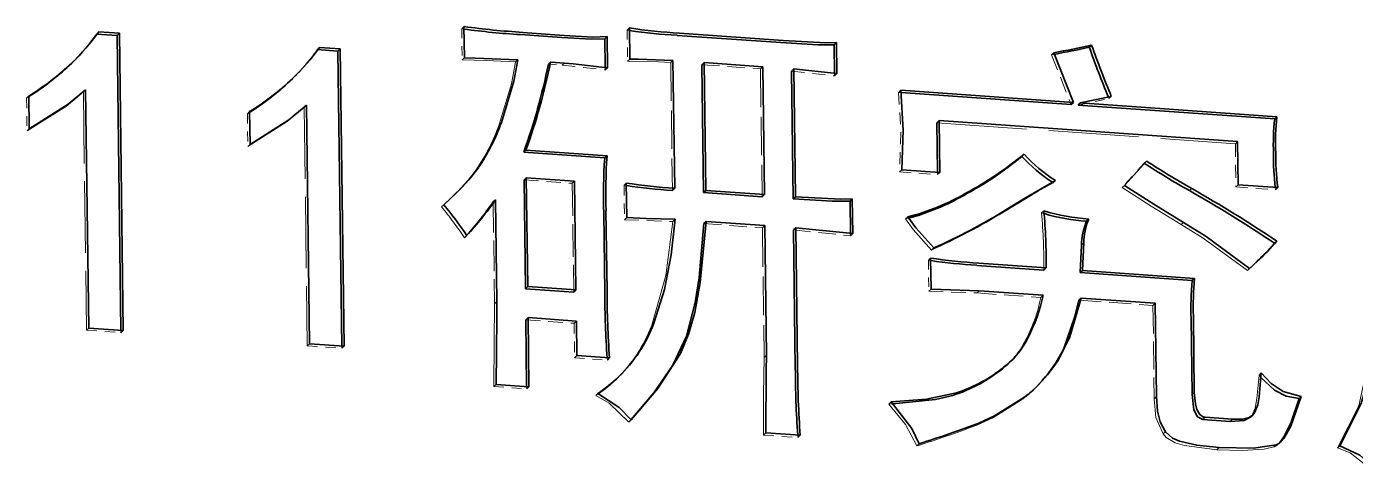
# Model space of a CAD drawing. Header units: millimetres. Extents: x -631 to 3210, y -446 to 2288.
# Drawn here: x -201.89 to -185.3, y -136.38 to -130.87 of the extents above; entities that cross this region are included whole.
import ezdxf

# ---------------------------------------------------------------- set-up
doc = ezdxf.new("R2010")
doc.units = ezdxf.units.MM
doc.linetypes.add('DASHED', pattern=[15, 12, -3])
doc.layers.get('0').update_dxf_attribs({"lineweight": 18})

msp = doc.modelspace()

# ---------------------------------------------------------------- linework, layer by layer
at = {"color": 7, "linetype": 'DASHED', "lineweight": 13, "ltscale": 0.000979933}
for p, q in [((-201.022, -130.966), (-200.994, -130.939)), ((-196.459, -130.9), (-196.431, -130.873)), ((-194.392, -130.917), (-194.363, -130.89)), ((-198.264, -131.161), (-198.236, -131.134)), ((-195.786, -131.314), (-195.758, -131.287)), ((-189.091, -131.226), (-189.063, -131.199)), ((-194.665, -131.415), (-194.637, -131.388)), ((-191.002, -131.695), (-190.973, -131.668)), ((-188.374, -131.773), (-188.346, -131.746)), ((-201.889, -132.177), (-201.861, -132.15)), ((-186.795, -132.337), (-186.767, -132.31)), ((-187.933, -132.58), (-187.905, -132.553)), ((-195.049, -132.803), (-195.078, -132.83)), ((-188.209, -132.884), (-188.181, -132.857)), ((-186.292, -132.911), (-186.264, -132.884)), ((-194.426, -133.286), (-194.397, -133.259)), ((-192.702, -133.386), (-192.674, -133.359)), ((-191.603, -133.485), (-191.575, -133.458)), ((-196.425, -133.511), (-196.397, -133.484)), ((-190.589, -133.664), (-190.56, -133.637)), ((-186.645, -133.921), (-186.617, -133.894)), ((-190.625, -134.179), (-190.597, -134.152)), ((-189.225, -134.257), (-189.196, -134.229)), ((-194.086, -134.603), (-194.058, -134.576)), ((-197.958, -134.89), (-197.929, -134.863)), ((-195.049, -135.009), (-195.021, -134.982)), ((-194.64, -135.038), (-194.612, -135.011)), ((-186.499, -135.225), (-186.471, -135.198)), ((-196.057, -135.369), (-196.028, -135.342)), ((-195.647, -135.398), (-195.619, -135.371)), ((-191.124, -135.588), (-191.095, -135.561)), ((-187.809, -135.521), (-187.781, -135.493)), ((-192.69, -135.974), (-192.662, -135.946)), ((-190.026, -135.851), (-189.998, -135.824)), ((-187.696, -135.96), (-187.667, -135.933)), ((-192.259, -136.004), (-192.231, -135.977)), ((-190.772, -136.109), (-190.744, -136.082)), ((-186.316, -136.122), (-186.287, -136.095)), ((-185.519, -136.135), (-185.49, -136.108))]:
    msp.add_line(p, q, dxfattribs=at)
at = {"color": 7, "lineweight": 35, "ltscale": 0.00648}
msp.add_line((-200.764, -130.984), (-201.022, -130.966), dxfattribs=at)
at = {"color": 7, "lineweight": 35, "ltscale": 0.006481}
for p, q in [((-200.994, -130.939), (-200.735, -130.957)), ((-198.236, -131.134), (-197.977, -131.152)), ((-198.005, -131.179), (-198.264, -131.161))]:
    msp.add_line(p, q, dxfattribs=at)
at = {"color": 7, "lineweight": 35, "ltscale": 0.000981036}
for p, q in [((-200.764, -130.984), (-200.735, -130.957)), ((-193.432, -131.322), (-193.46, -131.349)), ((-188.733, -133.946), (-188.705, -133.919)), ((-195.032, -134.162), (-195.06, -134.19)), ((-186, -135.519), (-185.972, -135.492))]:
    msp.add_line(p, q, dxfattribs=at)
at = {"color": 7, "lineweight": 35, "ltscale": 0.092788}
for p, q in [((-200.735, -130.957), (-200.687, -134.669)), ((-197.977, -131.152), (-197.929, -134.863))]:
    msp.add_line(p, q, dxfattribs=at)
at = {"color": 7, "linetype": 'DASHED', "lineweight": 13, "ltscale": 0.000725711}
msp.add_line((-196.43, -130.904), (-196.459, -130.9), dxfattribs=at)
at = {"color": 7, "linetype": 'DASHED', "lineweight": 13, "ltscale": 0.009711}
for p, q in [((-196.459, -130.9), (-196.454, -131.289)), ((-194.392, -130.917), (-194.387, -131.305))]:
    msp.add_line(p, q, dxfattribs=at)
at = {"color": 7, "lineweight": 35, "ltscale": 0.009711}
for p, q in [((-196.425, -131.262), (-196.431, -130.873)), ((-194.642, -130.999), (-194.637, -131.388)), ((-190.597, -134.152), (-190.602, -133.764))]:
    msp.add_line(p, q, dxfattribs=at)
at = {"color": 7, "lineweight": 35, "ltscale": 0.012962}
for p, q in [((-195.698, -130.947), (-195.18, -130.983)), ((-195.209, -131.01), (-195.726, -130.974))]:
    msp.add_line(p, q, dxfattribs=at)
at = {"color": 7, "linetype": 'DASHED', "lineweight": 13, "ltscale": 0.000726625}
msp.add_line((-194.363, -130.922), (-194.392, -130.917), dxfattribs=at)
at = {"color": 7, "lineweight": 35, "ltscale": 0.00971}
for p, q in [((-194.358, -131.278), (-194.363, -130.89)), ((-191.778, -131.072), (-191.773, -131.461))]:
    msp.add_line(p, q, dxfattribs=at)
at = {"color": 7, "lineweight": 35, "ltscale": 0.032405}
for p, q in [((-193.738, -130.955), (-192.445, -131.047)), ((-192.474, -131.074), (-193.767, -130.983))]:
    msp.add_line(p, q, dxfattribs=at)
at = {"color": 7, "lineweight": 35, "ltscale": 0.09206}
for p, q in [((-200.716, -134.667), (-200.764, -130.984)), ((-197.958, -134.861), (-198.005, -131.179))]:
    msp.add_line(p, q, dxfattribs=at)
at = {"color": 7, "lineweight": 35, "ltscale": 0.000979933}
for p, q in [((-194.67, -131.027), (-194.642, -130.999)), ((-191.806, -131.099), (-191.778, -131.072)), ((-198.005, -131.179), (-197.977, -131.152)), ((-195.377, -131.343), (-195.348, -131.316)), ((-188.847, -131.847), (-188.818, -131.82)), ((-188.76, -131.853), (-188.732, -131.826)), ((-190.523, -132.074), (-190.495, -132.047)), ((-186.276, -132), (-186.304, -132.027)), ((-195.685, -132.442), (-195.657, -132.415)), ((-189.463, -132.494), (-189.434, -132.466)), ((-195.653, -132.76), (-195.681, -132.788)), ((-193.828, -132.918), (-193.799, -132.891)), ((-193.44, -132.946), (-193.411, -132.919)), ((-192.319, -133.025), (-192.291, -132.998)), ((-188.656, -133.305), (-188.627, -133.278)), ((-186.305, -133.579), (-186.277, -133.552)), ((-189.186, -133.914), (-189.158, -133.887)), ((-195.663, -134.147), (-195.635, -134.12)), ((-188.751, -134.29), (-188.722, -134.263)), ((-195.658, -134.535), (-195.63, -134.508)), ((-186.607, -135.752), (-186.578, -135.725))]:
    msp.add_line(p, q, dxfattribs=at)
at = {"color": 7, "lineweight": 35, "ltscale": 0.008977}
msp.add_line((-194.666, -131.386), (-194.67, -131.027), dxfattribs=at)
at = {"color": 7, "lineweight": 35, "ltscale": 0.008961}
msp.add_line((-191.801, -131.458), (-191.806, -131.099), dxfattribs=at)
at = {"color": 7, "lineweight": 35, "ltscale": 0.00098046}
for p, q in [((-188.619, -131.13), (-188.591, -131.103)), ((-192.34, -131.428), (-192.312, -131.401)), ((-194.673, -132.514), (-194.644, -132.487)), ((-196.065, -133.062), (-196.037, -133.035)), ((-192.679, -132.97), (-192.707, -132.998)), ((-191.608, -133.054), (-191.58, -133.026)), ((-193.435, -133.334), (-193.406, -133.307)), ((-187.333, -134.045), (-187.304, -134.018))]:
    msp.add_line(p, q, dxfattribs=at)
at = {"color": 7, "linetype": 'DASHED', "lineweight": 13, "ltscale": 0.000981036}
for p, q in [((-196.454, -131.289), (-196.425, -131.262)), ((-201.895, -131.767), (-201.866, -131.74)), ((-198.399, -131.855), (-198.427, -131.882)), ((-199.131, -132.372), (-199.103, -132.344)), ((-190.515, -132.721), (-190.486, -132.694)), ((-194.431, -132.854), (-194.403, -132.827)), ((-190.917, -133.275), (-190.888, -133.248)), ((-189.217, -133.201), (-189.188, -133.174)), ((-189.412, -134.782), (-189.383, -134.755)), ((-194.785, -135.481), (-194.757, -135.454)), ((-194.372, -135.812), (-194.343, -135.785))]:
    msp.add_line(p, q, dxfattribs=at)
at = {"color": 7, "linetype": 'DASHED', "lineweight": 13, "ltscale": 0.00098046}
for p, q in [((-194.387, -131.305), (-194.358, -131.278)), ((-193.848, -131.322), (-193.82, -131.295)), ((-192.699, -131.374), (-192.728, -131.401)), ((-191.801, -131.488), (-191.773, -131.461)), ((-201.157, -131.661), (-201.185, -131.688)), ((-199.136, -131.962), (-199.108, -131.935)), ((-195.991, -132.097), (-195.963, -132.07)), ((-196.28, -132.662), (-196.252, -132.635)), ((-190.989, -132.688), (-190.96, -132.661)), ((-189.071, -132.823), (-189.043, -132.796)), ((-186.788, -132.876), (-186.76, -132.849)), ((-196.71, -133.125), (-196.682, -133.097)), ((-193.823, -133.307), (-193.794, -133.28)), ((-189.662, -133.162), (-189.69, -133.189)), ((-187.471, -133.346), (-187.443, -133.318)), ((-190.63, -133.791), (-190.602, -133.764)), ((-190.022, -134.2), (-189.994, -134.173)), ((-196.049, -134.335), (-196.02, -134.308)), ((-187.824, -134.355), (-187.796, -134.328)), ((-201.147, -134.665), (-201.118, -134.638)), ((-200.716, -134.696), (-200.687, -134.669)), ((-198.388, -134.86), (-198.36, -134.833)), ((-189.466, -135.533), (-189.438, -135.506)), ((-186.579, -135.715), (-186.551, -135.688)), ((-187.026, -136.158), (-186.997, -136.131))]:
    msp.add_line(p, q, dxfattribs=at)
at = {"color": 7, "lineweight": 35, "ltscale": 0.039921}
for p, q in [((-193.799, -132.891), (-193.82, -131.295)), ((-192.312, -131.401), (-192.291, -132.998))]:
    msp.add_line(p, q, dxfattribs=at)
at = {"color": 7, "linetype": 'DASHED', "lineweight": 13, "ltscale": 0.000926009}
msp.add_line((-189.055, -131.22), (-189.091, -131.226), dxfattribs=at)
at = {"color": 7, "linetype": 'DASHED', "lineweight": 13, "ltscale": 0.016686}
msp.add_line((-189.091, -131.226), (-188.847, -131.847), dxfattribs=at)
at = {"color": 7, "lineweight": 35, "ltscale": 0.016686}
msp.add_line((-188.818, -131.82), (-189.063, -131.199), dxfattribs=at)
at = {"color": 7, "lineweight": 35, "ltscale": 0.000969146}
for p, q in [((-201.359, -131.356), (-201.331, -131.329)), ((-198.601, -131.55), (-198.573, -131.524))]:
    msp.add_line(p, q, dxfattribs=at)
at = {"color": 7, "linetype": 'DASHED', "lineweight": 13, "ltscale": 0.00432}
msp.add_line((-195.377, -131.343), (-195.204, -131.355), dxfattribs=at)
at = {"color": 7, "lineweight": 35, "ltscale": 0.004321}
msp.add_line((-195.176, -131.328), (-195.348, -131.316), dxfattribs=at)
at = {"color": 7, "linetype": 'DASHED', "lineweight": 13, "ltscale": 0.000981563}
for p, q in [((-195.204, -131.355), (-195.176, -131.328)), ((-195.055, -134.578), (-195.027, -134.551)), ((-192.681, -135.004), (-192.653, -134.977))]:
    msp.add_line(p, q, dxfattribs=at)
at = {"color": 7, "linetype": 'DASHED', "lineweight": 13, "ltscale": 0.013559}
msp.add_line((-195.204, -131.355), (-194.665, -131.415), dxfattribs=at)
at = {"color": 7, "linetype": 'DASHED', "lineweight": 13, "ltscale": 0.000734025}
msp.add_line((-194.665, -131.415), (-194.666, -131.386), dxfattribs=at)
at = {"color": 7, "linetype": 'DASHED', "lineweight": 13, "ltscale": 0.03992}
for p, q in [((-193.848, -131.322), (-193.828, -132.918)), ((-192.728, -131.401), (-192.707, -132.998))]:
    msp.add_line(p, q, dxfattribs=at)
at = {"color": 7, "lineweight": 35, "ltscale": 0.03992}
for p, q in [((-193.44, -132.946), (-193.46, -131.349)), ((-193.432, -131.322), (-193.411, -132.919)), ((-192.679, -132.97), (-192.699, -131.374)), ((-192.319, -133.025), (-192.34, -131.428))]:
    msp.add_line(p, q, dxfattribs=at)
at = {"color": 7, "linetype": 'DASHED', "lineweight": 13, "ltscale": 0.018364}
msp.add_line((-193.46, -131.349), (-192.728, -131.401), dxfattribs=at)
at = {"color": 7, "lineweight": 35, "ltscale": 0.018362}
for p, q in [((-192.699, -131.374), (-193.432, -131.322)), ((-192.707, -132.998), (-193.44, -132.946)), ((-193.411, -132.919), (-192.679, -132.97)), ((-192.674, -133.359), (-193.406, -133.307))]:
    msp.add_line(p, q, dxfattribs=at)
at = {"color": 7, "linetype": 'DASHED', "lineweight": 13, "ltscale": 0.013557}
msp.add_line((-192.34, -131.428), (-191.801, -131.488), dxfattribs=at)
at = {"color": 7, "linetype": 'DASHED', "lineweight": 13, "ltscale": 0.000750025}
msp.add_line((-191.801, -131.488), (-191.801, -131.458), dxfattribs=at)
at = {"color": 7, "linetype": 'DASHED', "lineweight": 13, "ltscale": 0.000848829}
msp.add_line((-201.866, -131.749), (-201.895, -131.767), dxfattribs=at)
at = {"color": 7, "linetype": 'DASHED', "lineweight": 13, "ltscale": 0.010249}
for p, q in [((-201.895, -131.767), (-201.889, -132.177)), ((-199.136, -131.962), (-199.131, -132.372))]:
    msp.add_line(p, q, dxfattribs=at)
at = {"color": 7, "lineweight": 35, "ltscale": 0.010249}
msp.add_line((-201.861, -132.15), (-201.866, -131.74), dxfattribs=at)
at = {"color": 7, "linetype": 'DASHED', "lineweight": 13, "ltscale": 0.074446}
msp.add_line((-201.185, -131.688), (-201.147, -134.665), dxfattribs=at)
at = {"color": 7, "lineweight": 35, "ltscale": 0.074446}
for p, q in [((-201.118, -134.638), (-201.157, -131.661)), ((-198.36, -134.833), (-198.399, -131.855))]:
    msp.add_line(p, q, dxfattribs=at)
at = {"color": 7, "linetype": 'DASHED', "lineweight": 13, "ltscale": 0.012465}
msp.add_line((-191.002, -131.695), (-190.974, -132.193), dxfattribs=at)
at = {"color": 7, "linetype": 'DASHED', "lineweight": 13, "ltscale": 0.000725071}
msp.add_line((-190.973, -131.697), (-191.002, -131.695), dxfattribs=at)
at = {"color": 7, "lineweight": 35, "ltscale": 0.012464}
msp.add_line((-190.945, -132.166), (-190.973, -131.668), dxfattribs=at)
at = {"color": 7, "lineweight": 35, "ltscale": 0.054008}
msp.add_line((-190.973, -131.668), (-188.818, -131.82), dxfattribs=at)
at = {"color": 7, "lineweight": 35, "ltscale": 0.053283}
msp.add_line((-188.847, -131.847), (-190.973, -131.697), dxfattribs=at)
at = {"color": 7, "linetype": 'DASHED', "lineweight": 13, "ltscale": 0.009869}
msp.add_line((-188.76, -131.853), (-188.374, -131.773), dxfattribs=at)
at = {"color": 7, "lineweight": 35, "ltscale": 0.009869}
msp.add_line((-188.346, -131.746), (-188.732, -131.826), dxfattribs=at)
at = {"color": 7, "linetype": 'DASHED', "lineweight": 13, "ltscale": 0.000492318}
msp.add_line((-188.374, -131.773), (-188.381, -131.755), dxfattribs=at)
at = {"color": 7, "linetype": 'DASHED', "lineweight": 13, "ltscale": 0.000847944}
msp.add_line((-199.108, -131.944), (-199.136, -131.962), dxfattribs=at)
at = {"color": 7, "lineweight": 35, "ltscale": 0.01025}
msp.add_line((-199.103, -132.344), (-199.108, -131.935), dxfattribs=at)
at = {"color": 7, "linetype": 'DASHED', "lineweight": 13, "ltscale": 0.074447}
msp.add_line((-198.427, -131.882), (-198.388, -134.86), dxfattribs=at)
at = {"color": 7, "lineweight": 35, "ltscale": 0.061568}
for p, q in [((-186.304, -132.027), (-188.76, -131.853)), ((-188.732, -131.826), (-186.276, -132))]:
    msp.add_line(p, q, dxfattribs=at)
at = {"color": 7, "linetype": 'DASHED', "lineweight": 13, "ltscale": 0.093433}
msp.add_line((-190.523, -132.074), (-186.795, -132.337), dxfattribs=at)
at = {"color": 7, "lineweight": 35, "ltscale": 0.015455}
msp.add_line((-190.515, -132.692), (-190.523, -132.074), dxfattribs=at)
at = {"color": 7, "lineweight": 35, "ltscale": 0.093433}
msp.add_line((-186.767, -132.31), (-190.495, -132.047), dxfattribs=at)
at = {"color": 7, "lineweight": 35, "ltscale": 0.016184}
msp.add_line((-190.495, -132.047), (-190.486, -132.694), dxfattribs=at)
at = {"color": 7, "linetype": 'DASHED', "lineweight": 13, "ltscale": 0.012375}
msp.add_line((-190.974, -132.193), (-190.989, -132.688), dxfattribs=at)
at = {"color": 7, "lineweight": 35, "ltscale": 0.012375}
msp.add_line((-190.96, -132.661), (-190.945, -132.166), dxfattribs=at)
at = {"color": 7, "lineweight": 35, "ltscale": 0.025383}
for p, q in [((-194.673, -132.514), (-195.685, -132.442)), ((-195.657, -132.415), (-194.644, -132.487))]:
    msp.add_line(p, q, dxfattribs=at)
at = {"color": 7, "linetype": 'DASHED', "lineweight": 13, "ltscale": 0.013487}
msp.add_line((-186.795, -132.337), (-186.788, -132.876), dxfattribs=at)
at = {"color": 7, "lineweight": 35, "ltscale": 0.013486}
msp.add_line((-186.76, -132.849), (-186.767, -132.31), dxfattribs=at)
at = {"color": 7, "linetype": 'DASHED', "lineweight": 13, "ltscale": 0.010262}
msp.add_line((-187.933, -132.58), (-188.209, -132.884), dxfattribs=at)
at = {"color": 7, "lineweight": 35, "ltscale": 0.010262}
msp.add_line((-188.181, -132.857), (-187.905, -132.553), dxfattribs=at)
at = {"color": 7, "lineweight": 35, "ltscale": 0.033986}
for p, q in [((-195.663, -134.147), (-195.681, -132.788)), ((-195.653, -132.76), (-195.635, -134.12)), ((-195.032, -134.162), (-195.049, -132.803))]:
    msp.add_line(p, q, dxfattribs=at)
at = {"color": 7, "linetype": 'DASHED', "lineweight": 13, "ltscale": 0.015122}
msp.add_line((-195.681, -132.788), (-195.078, -132.83), dxfattribs=at)
at = {"color": 7, "lineweight": 35, "ltscale": 0.015122}
for p, q in [((-195.049, -132.803), (-195.653, -132.76)), ((-195.635, -134.12), (-195.032, -134.162)), ((-195.027, -134.551), (-195.63, -134.508))]:
    msp.add_line(p, q, dxfattribs=at)
at = {"color": 7, "linetype": 'DASHED', "lineweight": 13, "ltscale": 0.011881}
msp.add_line((-190.989, -132.688), (-190.515, -132.721), dxfattribs=at)
at = {"color": 7, "lineweight": 35, "ltscale": 0.011883}
msp.add_line((-190.486, -132.694), (-190.96, -132.661), dxfattribs=at)
at = {"color": 7, "linetype": 'DASHED', "lineweight": 13, "ltscale": 0.000728665}
for p, q in [((-190.515, -132.721), (-190.515, -132.692)), ((-191.603, -133.485), (-191.603, -133.456)), ((-200.716, -134.696), (-200.716, -134.667)), ((-195.647, -135.398), (-195.648, -135.369))]:
    msp.add_line(p, q, dxfattribs=at)
at = {"color": 7, "linetype": 'DASHED', "lineweight": 13, "ltscale": 0.033986}
msp.add_line((-195.078, -132.83), (-195.06, -134.19), dxfattribs=at)
at = {"color": 7, "linetype": 'DASHED', "lineweight": 13, "ltscale": 0.01079}
msp.add_line((-194.431, -132.854), (-194.426, -133.286), dxfattribs=at)
at = {"color": 7, "linetype": 'DASHED', "lineweight": 13, "ltscale": 0.000727624}
msp.add_line((-194.403, -132.859), (-194.431, -132.854), dxfattribs=at)
at = {"color": 7, "lineweight": 35, "ltscale": 0.01079}
for p, q in [((-194.397, -133.259), (-194.403, -132.827)), ((-191.58, -133.026), (-191.575, -133.458)), ((-195.021, -134.982), (-195.027, -134.551))]:
    msp.add_line(p, q, dxfattribs=at)
at = {"color": 7, "lineweight": 13, "ltscale": 0.000979933}
for p, q in [((-190.188, -132.981), (-190.16, -132.954)), ((-187.34, -132.895), (-187.369, -132.922)), ((-189.037, -135.071), (-189.009, -135.044)), ((-189.755, -135.184), (-189.727, -135.157)), ((-187.203, -135.779), (-187.174, -135.752))]:
    msp.add_line(p, q, dxfattribs=at)
at = {"color": 7, "linetype": 'DASHED', "lineweight": 13, "ltscale": 0.00029205}
msp.add_line((-189.071, -132.823), (-189.081, -132.817), dxfattribs=at)
at = {"color": 7, "linetype": 'DASHED', "lineweight": 13, "ltscale": 0.012421}
msp.add_line((-186.788, -132.876), (-186.292, -132.911), dxfattribs=at)
at = {"color": 7, "lineweight": 35, "ltscale": 0.012421}
msp.add_line((-186.264, -132.884), (-186.76, -132.849), dxfattribs=at)
at = {"color": 7, "linetype": 'DASHED', "lineweight": 13, "ltscale": 0.000749985}
msp.add_line((-186.292, -132.911), (-186.297, -132.882), dxfattribs=at)
at = {"color": 7, "linetype": 'DASHED', "lineweight": 13, "ltscale": 0.000996829}
msp.add_line((-196.681, -133.097), (-196.71, -133.125), dxfattribs=at)
at = {"color": 7, "lineweight": 35, "ltscale": 0.003102}
msp.add_line((-196.682, -133.097), (-196.591, -133.012), dxfattribs=at)
at = {"color": 7, "lineweight": 35, "ltscale": 0.002366}
msp.add_line((-196.612, -133.032), (-196.681, -133.097), dxfattribs=at)
at = {"color": 7, "lineweight": 35, "ltscale": 0.000720375}
msp.add_line((-196.612, -133.032), (-196.592, -133.012), dxfattribs=at)
at = {"color": 7, "linetype": 'DASHED', "lineweight": 13, "ltscale": 0.031829}
msp.add_line((-196.065, -133.062), (-196.049, -134.335), dxfattribs=at)
at = {"color": 7, "lineweight": 35, "ltscale": 0.031829}
msp.add_line((-196.02, -134.308), (-196.037, -133.035), dxfattribs=at)
at = {"color": 7, "lineweight": 35, "ltscale": 0.01006}
msp.add_line((-191.603, -133.456), (-191.608, -133.054), dxfattribs=at)
at = {"color": 7, "lineweight": 35, "ltscale": 0.024815}
msp.add_line((-194.672, -134.195), (-194.685, -133.203), dxfattribs=at)
at = {"color": 7, "lineweight": 35, "ltscale": 0.024816}
msp.add_line((-194.657, -133.176), (-194.644, -134.168), dxfattribs=at)
at = {"color": 7, "linetype": 'DASHED', "lineweight": 13, "ltscale": 0.015086}
msp.add_line((-194.426, -133.286), (-193.823, -133.307), dxfattribs=at)
at = {"color": 7, "linetype": 'DASHED', "lineweight": 13, "ltscale": 0.001022}
msp.add_line((-190.877, -133.265), (-190.917, -133.275), dxfattribs=at)
at = {"color": 7, "linetype": 'DASHED', "lineweight": 13, "ltscale": 0.000831675}
msp.add_line((-189.185, -133.21), (-189.217, -133.201), dxfattribs=at)
at = {"color": 7, "linetype": 'DASHED', "lineweight": 13, "ltscale": 0.018362}
msp.add_line((-193.435, -133.334), (-192.702, -133.386), dxfattribs=at)
at = {"color": 7, "linetype": 'DASHED', "lineweight": 13, "ltscale": 0.040461}
msp.add_line((-192.702, -133.386), (-192.681, -135.004), dxfattribs=at)
at = {"color": 7, "lineweight": 35, "ltscale": 0.04046}
msp.add_line((-192.653, -134.977), (-192.674, -133.359), dxfattribs=at)
at = {"color": 7, "lineweight": 35, "ltscale": 0.000981563}
msp.add_line((-192.314, -133.413), (-192.286, -133.386), dxfattribs=at)
at = {"color": 7, "linetype": 'DASHED', "lineweight": 13, "ltscale": 0.017876}
msp.add_line((-192.314, -133.413), (-191.603, -133.485), dxfattribs=at)
at = {"color": 7, "lineweight": 35, "ltscale": 0.043157}
msp.add_line((-192.292, -135.139), (-192.314, -133.413), dxfattribs=at)
at = {"color": 7, "lineweight": 35, "ltscale": 0.017874}
msp.add_line((-191.575, -133.458), (-192.286, -133.386), dxfattribs=at)
at = {"color": 7, "lineweight": 35, "ltscale": 0.043158}
msp.add_line((-192.286, -133.386), (-192.264, -135.112), dxfattribs=at)
at = {"color": 7, "linetype": 'DASHED', "lineweight": 13, "ltscale": 0.000995368}
msp.add_line((-196.425, -133.511), (-196.398, -133.482), dxfattribs=at)
at = {"color": 7, "lineweight": 35, "ltscale": 0.008604}
for p, q in [((-188.733, -133.946), (-188.716, -133.603)), ((-188.688, -133.575), (-188.705, -133.919))]:
    msp.add_line(p, q, dxfattribs=at)
at = {"color": 7, "lineweight": 13, "ltscale": 0.000981036}
for p, q in [((-188.716, -133.603), (-188.688, -133.575)), ((-193.653, -134.741), (-193.625, -134.714))]:
    msp.add_line(p, q, dxfattribs=at)
at = {"color": 7, "linetype": 'DASHED', "lineweight": 13, "ltscale": 0.00971}
msp.add_line((-190.63, -133.791), (-190.625, -134.179), dxfattribs=at)
at = {"color": 7, "linetype": 'DASHED', "lineweight": 13, "ltscale": 0.0007253}
msp.add_line((-190.601, -133.795), (-190.63, -133.791), dxfattribs=at)
at = {"color": 7, "lineweight": 35, "ltscale": 0.021064}
msp.add_line((-189.186, -133.914), (-190.026, -133.855), dxfattribs=at)
at = {"color": 7, "lineweight": 35, "ltscale": 0.021062}
msp.add_line((-189.998, -133.828), (-189.158, -133.887), dxfattribs=at)
at = {"color": 7, "lineweight": 35, "ltscale": 0.035106}
msp.add_line((-187.333, -134.045), (-188.733, -133.946), dxfattribs=at)
at = {"color": 7, "lineweight": 35, "ltscale": 0.035104}
msp.add_line((-188.705, -133.919), (-187.304, -134.018), dxfattribs=at)
at = {"color": 7, "linetype": 'DASHED', "lineweight": 13, "ltscale": 0.003626}
msp.add_line((-186.645, -133.921), (-186.54, -133.821), dxfattribs=at)
at = {"color": 7, "lineweight": 35, "ltscale": 0.003326}
msp.add_line((-186.52, -133.803), (-186.617, -133.894), dxfattribs=at)
at = {"color": 7, "linetype": 'DASHED', "lineweight": 13, "ltscale": 0.00068207}
msp.add_line((-186.54, -133.821), (-186.52, -133.803), dxfattribs=at)
at = {"color": 7, "lineweight": 35, "ltscale": 0.015121}
msp.add_line((-195.06, -134.19), (-195.663, -134.147), dxfattribs=at)
at = {"color": 7, "linetype": 'DASHED', "lineweight": 13, "ltscale": 0.015088}
msp.add_line((-190.625, -134.179), (-190.022, -134.2), dxfattribs=at)
at = {"color": 7, "linetype": 'DASHED', "lineweight": 13, "ltscale": 0.019982}
msp.add_line((-190.022, -134.2), (-189.225, -134.257), dxfattribs=at)
at = {"color": 7, "lineweight": 35, "ltscale": 0.019982}
msp.add_line((-189.196, -134.229), (-189.994, -134.173), dxfattribs=at)
at = {"color": 7, "lineweight": 35, "ltscale": 0.023224}
msp.add_line((-187.796, -134.328), (-188.722, -134.263), dxfattribs=at)
at = {"color": 7, "linetype": 'DASHED', "lineweight": 13, "ltscale": 0.023224}
msp.add_line((-188.751, -134.29), (-187.824, -134.355), dxfattribs=at)
at = {"color": 7, "linetype": 'DASHED', "lineweight": 13, "ltscale": 0.029131}
msp.add_line((-187.824, -134.355), (-187.809, -135.521), dxfattribs=at)
at = {"color": 7, "lineweight": 35, "ltscale": 0.029131}
msp.add_line((-187.781, -135.493), (-187.796, -134.328), dxfattribs=at)
at = {"color": 7, "linetype": 'DASHED', "lineweight": 13, "ltscale": 0.015121}
msp.add_line((-195.658, -134.535), (-195.055, -134.578), dxfattribs=at)
at = {"color": 7, "lineweight": 35, "ltscale": 0.02085}
msp.add_line((-195.648, -135.369), (-195.658, -134.535), dxfattribs=at)
at = {"color": 7, "lineweight": 35, "ltscale": 0.021578}
msp.add_line((-195.63, -134.508), (-195.619, -135.371), dxfattribs=at)
at = {"color": 7, "linetype": 'DASHED', "lineweight": 13, "ltscale": 0.010789}
msp.add_line((-195.055, -134.578), (-195.049, -135.009), dxfattribs=at)
at = {"color": 7, "lineweight": 35, "ltscale": 0.023737}
msp.add_line((-187.336, -135.468), (-187.348, -134.518), dxfattribs=at)
at = {"color": 7, "lineweight": 35, "ltscale": 0.023736}
msp.add_line((-187.32, -134.491), (-187.308, -135.441), dxfattribs=at)
at = {"color": 7, "linetype": 'DASHED', "lineweight": 13, "ltscale": 0.010801}
for p, q in [((-201.147, -134.665), (-200.716, -134.696)), ((-198.388, -134.86), (-197.958, -134.89)), ((-192.69, -135.974), (-192.259, -136.004))]:
    msp.add_line(p, q, dxfattribs=at)
at = {"color": 7, "lineweight": 35, "ltscale": 0.010801}
for p, q in [((-200.687, -134.669), (-201.118, -134.638)), ((-197.929, -134.863), (-198.36, -134.833)), ((-192.231, -135.977), (-192.662, -135.946))]:
    msp.add_line(p, q, dxfattribs=at)
at = {"color": 7, "linetype": 'DASHED', "lineweight": 13, "ltscale": 0.000727902}
msp.add_line((-197.958, -134.89), (-197.958, -134.861), dxfattribs=at)
at = {"color": 7, "linetype": 'DASHED', "lineweight": 13, "ltscale": 0.010261}
for p, q in [((-195.049, -135.009), (-194.64, -135.038)), ((-196.057, -135.369), (-195.647, -135.398))]:
    msp.add_line(p, q, dxfattribs=at)
at = {"color": 7, "lineweight": 35, "ltscale": 0.010261}
for p, q in [((-194.612, -135.011), (-195.021, -134.982)), ((-195.619, -135.371), (-196.028, -135.342))]:
    msp.add_line(p, q, dxfattribs=at)
at = {"color": 7, "linetype": 'DASHED', "lineweight": 13, "ltscale": 0.000733073}
msp.add_line((-194.64, -135.038), (-194.642, -135.009), dxfattribs=at)
at = {"color": 7, "lineweight": 35, "ltscale": 0.000937312}
msp.add_line((-189.629, -135.078), (-189.602, -135.052), dxfattribs=at)
at = {"color": 7, "lineweight": 35, "ltscale": 0.000925951}
msp.add_line((-194.527, -135.274), (-194.5, -135.249), dxfattribs=at)
at = {"color": 7, "linetype": 'DASHED', "lineweight": 13, "ltscale": 0.001}
msp.add_line((-186.475, -135.257), (-186.499, -135.225), dxfattribs=at)
at = {"color": 7, "lineweight": 13, "ltscale": 0.00098046}
for p, q in [((-190.307, -135.474), (-190.279, -135.446)), ((-187.308, -135.441), (-187.336, -135.468)), ((-186.858, -135.803), (-186.83, -135.776))]:
    msp.add_line(p, q, dxfattribs=at)
at = {"color": 7, "linetype": 'DASHED', "lineweight": 13, "ltscale": 0.001092}
msp.add_line((-189.323, -135.415), (-189.292, -135.385), dxfattribs=at)
at = {"color": 7, "linetype": 'DASHED', "lineweight": 13, "ltscale": 0.00023741}
msp.add_line((-189.323, -135.415), (-189.316, -135.409), dxfattribs=at)
at = {"color": 7, "linetype": 'DASHED', "lineweight": 13, "ltscale": 0.001086}
msp.add_line((-194.749, -135.456), (-194.785, -135.481), dxfattribs=at)
at = {"color": 7, "linetype": 'DASHED', "lineweight": 13, "ltscale": 0.001284}
msp.add_line((-191.072, -135.585), (-191.124, -135.588), dxfattribs=at)
at = {"color": 7, "lineweight": 35, "ltscale": 0.008641}
for p, q in [((-186.858, -135.803), (-187.203, -135.779)), ((-187.174, -135.752), (-186.83, -135.776))]:
    msp.add_line(p, q, dxfattribs=at)
at = {"color": 7, "linetype": 'DASHED', "lineweight": 13, "ltscale": 0.00098142}
msp.add_line((-194.372, -135.812), (-194.345, -135.783), dxfattribs=at)
at = {"color": 7, "linetype": 'DASHED', "lineweight": 13, "ltscale": 0.000732845}
msp.add_line((-192.259, -136.004), (-192.261, -135.975), dxfattribs=at)
at = {"color": 7, "linetype": 'DASHED', "lineweight": 13, "ltscale": 0.001005}
msp.add_line((-186.253, -136.082), (-186.224, -136.054), dxfattribs=at)
at = {"color": 7, "linetype": 'DASHED', "lineweight": 13, "ltscale": 0.000484483}
msp.add_line((-186.253, -136.082), (-186.24, -136.068), dxfattribs=at)
at = {"color": 7, "lineweight": 35}
for points in [[(-194.67, -131.027), (-194.838, -131.03), (-195.209, -131.01)], [(-195.18, -130.983), (-194.821, -131.004), (-194.642, -130.999)], [(-191.806, -131.099), (-192.012, -131.101), (-192.474, -131.074)], [(-192.445, -131.047), (-191.911, -131.075), (-191.778, -131.072)], [(-195.758, -131.287), (-196.292, -131.267), (-196.425, -131.262)], [(-195.963, -132.07), (-195.807, -131.554), (-195.758, -131.287)], [(-193.82, -131.295), (-194.251, -131.282), (-194.358, -131.278)], [(-194.637, -131.388), (-195.068, -131.338), (-195.176, -131.328)], [(-191.773, -131.461), (-192.204, -131.412), (-192.312, -131.401)], [(-201.157, -131.661), (-201.376, -131.844), (-201.861, -132.15)], [(-198.399, -131.855), (-198.618, -132.039), (-199.103, -132.344)], [(-189.043, -132.796), (-189.416, -133.012), (-189.662, -133.162)], [(-187.443, -133.318), (-187.813, -133.091), (-188.181, -132.857)], [(-191.608, -133.054), (-191.83, -133.054), (-192.319, -133.025)], [(-192.291, -132.998), (-191.722, -133.028), (-191.58, -133.026)], [(-193.794, -133.28), (-194.156, -133.269), (-194.397, -133.259)], [(-194.058, -134.576), (-193.927, -134.157), (-193.842, -133.723), (-193.794, -133.28)], [(-190.56, -133.637), (-190.788, -133.385), (-190.888, -133.248)], [(-193.653, -134.741), (-193.544, -134.317), (-193.495, -134.006), (-193.435, -133.334)], [(-193.406, -133.307), (-193.479, -134.071), (-193.547, -134.443), (-193.625, -134.714)], [(-186.617, -133.894), (-187.158, -133.495), (-187.443, -133.318)], [(-189.994, -134.173), (-190.476, -134.158), (-190.597, -134.152)], [(-188.722, -134.263), (-188.861, -134.748), (-189.009, -135.044)], [(-196.028, -135.342), (-196.021, -134.515), (-196.02, -134.308)], [(-189.037, -135.071), (-188.943, -134.906), (-188.802, -134.493), (-188.751, -134.29)], [(-194.345, -135.783), (-194.059, -135.448), (-193.822, -135.102), (-193.653, -134.741)], [(-193.625, -134.714), (-193.728, -134.955), (-194.008, -135.391), (-194.343, -135.785)], [(-192.662, -135.946), (-192.655, -135.171), (-192.653, -134.977)], [(-185.49, -136.108), (-185.225, -135.579), (-185.141, -135.293), (-185.095, -134.993)], [(-186.551, -135.688), (-186.516, -135.596), (-186.499, -135.498), (-186.471, -135.198)], [(-186, -135.519), (-186.159, -135.487), (-186.305, -135.415), (-186.475, -135.257)], [(-186.471, -135.198), (-186.349, -135.332), (-186.2, -135.432), (-185.972, -135.492)], [(-191.095, -135.561), (-190.652, -135.524), (-190.279, -135.446)], [(-187.308, -135.441), (-187.295, -135.584), (-187.277, -135.655), (-187.241, -135.717), (-187.192, -135.749), (-187.174, -135.752)], [(-194.343, -135.785), (-194.491, -135.629), (-194.757, -135.454)], [(-190.744, -136.082), (-190.836, -135.894), (-191.095, -135.561)], [(-190.307, -135.474), (-190.542, -135.53), (-191.072, -135.585)], [(-189.438, -135.506), (-189.802, -135.734), (-189.998, -135.824)], [(-187.667, -135.933), (-187.735, -135.809), (-187.769, -135.675), (-187.781, -135.493)], [(-187.203, -135.779), (-187.269, -135.745), (-187.312, -135.661), (-187.336, -135.468)], [(-186.24, -136.068), (-186.188, -135.998), (-186.098, -135.812), (-186, -135.519)], [(-185.972, -135.492), (-186.103, -135.862), (-186.191, -136.016), (-186.224, -136.054)], [(-186.607, -135.752), (-186.687, -135.794), (-186.858, -135.803)], [(-186.83, -135.776), (-186.704, -135.776), (-186.624, -135.754), (-186.579, -135.725)], [(-186.997, -136.131), (-187.278, -136.101), (-187.491, -136.051), (-187.582, -136.012), (-187.667, -135.933)], [(-186.287, -136.095), (-186.567, -136.137), (-186.997, -136.131)], [(-185.1, -136.351), (-185.241, -136.226), (-185.49, -136.108)]]:
    msp.add_lwpolyline(points, dxfattribs=at)
at = {"color": 7, "linetype": 'DASHED', "lineweight": 13}
for points in [[(-196.454, -131.289), (-196.155, -131.298), (-195.786, -131.314)], [(-195.786, -131.314), (-195.836, -131.59), (-195.991, -132.097)], [(-194.387, -131.305), (-194.003, -131.313), (-193.848, -131.322)], [(-201.889, -132.177), (-201.397, -131.865), (-201.185, -131.688)], [(-199.131, -132.372), (-198.639, -132.06), (-198.427, -131.882)], [(-189.69, -133.189), (-189.258, -132.927), (-189.071, -132.823)], [(-188.209, -132.884), (-187.845, -133.116), (-187.471, -133.346)], [(-190.917, -133.275), (-190.819, -133.408), (-190.589, -133.664)], [(-193.823, -133.307), (-193.91, -133.983), (-194.086, -134.603)], [(-187.471, -133.346), (-187.198, -133.515), (-186.645, -133.921)], [(-196.049, -134.335), (-196.054, -134.819), (-196.057, -135.369)], [(-192.681, -135.004), (-192.689, -135.465), (-192.69, -135.974)], [(-185.123, -135.02), (-185.254, -135.609), (-185.519, -136.135)], [(-186.499, -135.225), (-186.527, -135.517), (-186.549, -135.638), (-186.579, -135.715)], [(-194.785, -135.481), (-194.616, -135.577), (-194.372, -135.812)], [(-191.124, -135.588), (-190.914, -135.842), (-190.772, -136.109)], [(-190.026, -135.851), (-189.826, -135.76), (-189.466, -135.533)], [(-187.809, -135.521), (-187.788, -135.753), (-187.696, -135.96)], [(-187.696, -135.96), (-187.66, -136.003), (-187.545, -136.069), (-187.43, -136.104), (-187.026, -136.158)], [(-187.026, -136.158), (-186.708, -136.168), (-186.437, -136.149), (-186.316, -136.122)], [(-185.519, -136.135), (-185.359, -136.196), (-185.128, -136.378)]]:
    msp.add_lwpolyline(points, dxfattribs=at)
for centre, radius, start, end in [((-203.213, -129.41), 2.688, 313.6213, 324.6168), ((-200.455, -129.605), 2.688, 313.6214, 324.6164), ((-198.324, -131.26), 2.479, 325.5412, 340.2496), ((-198.206, -131.257), 2.384, 311.9198, 323.8837), ((-200.293, -136.071), 4.638, 33.498, 39.4328), ((-193.927, -126.249), 8.131, 294.2345, 301.3998), ((-196.868, -133.874), 7.681, 359.6986, 5.0279), ((-191.301, -133.813), 2.123, 332.8441, 347.9479), ((-195.789, -133.966), 1.818, 313.9786, 339.4925), ((-190.359, -134.316), 1.056, 313.7766, 333.7853), ((-190.118, -134.592), 1.145, 304.7058, 313.9883), ((-186.701, -135.654), 0.136, 313.776, 333.4272), ((-194.892, -122.977), 13.763, 287.4185, 290.7051), ((-186.374, -135.963), 0.169, 290.3585, 315.6148)]:
    msp.add_arc(centre, radius, start, end, dxfattribs=at)
at = {"color": 7, "lineweight": 35}
for centre, radius, start, end in [((-203.182, -129.382), 2.686, 313.5579, 324.5561), ((-195.094, -121.143), 9.821, 262.1808, 266.479), ((-195.108, -121.015), 9.978, 262.383, 266.4473), ((-193.466, -125.218), 5.743, 261.0053, 267.2798), ((-193.461, -124.898), 6.091, 261.4866, 267.1293), ((-200.424, -129.576), 2.686, 313.558, 324.5557), ((-191.444, -118.31), 13.108, 280.4665, 282.5738), ((-191.612, -117.67), 13.789, 280.6845, 282.5337), ((-177.151, -127.104), 12.155, 199.3448, 202.4937), ((-176.856, -126.977), 12.439, 199.3739, 202.5415), ((-203.594, -128.938), 3.292, 301.6619, 313.4362), ((-203.595, -128.994), 3.252, 302.1241, 313.442), ((-203.173, -129.755), 7.956, 340.2541, 348.4838), ((-202.983, -129.773), 7.788, 340.1667, 348.5737), ((-200.836, -129.133), 3.292, 301.662, 313.4363), ((-200.837, -129.189), 3.252, 302.1241, 313.442), ((-198.308, -131.227), 2.492, 325.5797, 340.2107), ((-183.412, -132.342), 2.909, 173.7785, 182.2601), ((-183.388, -132.315), 2.906, 173.7756, 182.2685), ((-182.975, -132.496), 3.345, 179.3344, 186.6287), ((-183.143, -132.477), 3.148, 179.1408, 187.4366), ((-187.062, -132.988), 7.626, 176.434, 181.6126), ((-187.037, -132.961), 7.622, 176.4331, 181.6145), ((-192.269, -129.092), 4.411, 298.1484, 309.5252), ((-192.269, -129.023), 4.46, 298.2129, 309.4633), ((-187.923, -131.064), 2.101, 222.8791, 236.5564), ((-187.901, -131.045), 2.091, 222.8475, 236.9124), ((-182.414, -124.088), 10.128, 236.9822, 240.7141), ((-182.397, -124.077), 10.108, 236.9815, 240.7206), ((-198.161, -131.249), 2.36, 311.6779, 324.0179), ((-193.45, -126.666), 6.235, 261.2072, 266.7877), ((-193.464, -126.553), 6.376, 261.5376, 266.7338), ((-191.58, -130.5), 2.835, 284.1207, 300.0416), ((-196.154, -148.323), 17.731, 56.2574, 60.2977), ((-196.118, -148.282), 17.715, 56.2554, 60.2993), ((-200.274, -136.051), 4.651, 33.5047, 39.4235), ((-199.525, -130.651), 4.217, 317.8434, 325.1277), ((-199.523, -130.604), 4.25, 317.3394, 325.1033), ((-191.641, -130.449), 2.919, 285.1868, 299.8448), ((-193.887, -126.244), 8.107, 294.224, 301.4112), ((-188.419, -130.609), 2.677, 253.3086, 265.5469), ((-196.853, -133.847), 7.695, 359.7034, 5.0233), ((-188.442, -130.61), 2.703, 254.0641, 265.4778), ((-187.911, -133.581), 0.778, 157.0684, 179.5864), ((-187.907, -133.615), 0.81, 157.5053, 179.1178), ((-188.666, -131.522), 3.131, 312.7563, 318.9388), ((-188.681, -131.455), 3.19, 312.6208, 318.9038), ((-189.591, -127.083), 6.757, 261.3938, 266.5431), ((-189.612, -127.045), 6.822, 261.664, 266.5203), ((-183.818, -134.389), 3.532, 174.4123, 182.0983), ((-183.791, -134.362), 3.53, 174.4111, 182.1005), ((-182.52, -134.162), 12.152, 180.157, 183.9971), ((-182.721, -134.143), 11.923, 180.1228, 184.1779), ((-191.318, -133.77), 2.171, 333.0116, 347.781), ((-195.758, -133.94), 1.815, 313.8802, 339.503), ((-190.332, -134.288), 1.058, 313.6952, 333.7708), ((-179.648, -135.078), 12.615, 180.1579, 184.0882), ((-190.516, -134.143), 1.289, 306.1981, 313.5222), ((-190.493, -134.11), 1.297, 306.2282, 313.4299), ((-191.13, -133.633), 2.539, 315.5973, 325.504), ((-191.066, -133.634), 2.493, 315.3766, 325.5793), ((-195.814, -133.869), 1.905, 303.7077, 313.5975), ((-195.832, -133.906), 1.891, 304.9343, 313.6464), ((-179.519, -135.099), 12.773, 180.1796, 183.93), ((-190.91, -133.657), 1.914, 288.3656, 307.1048), ((-190.913, -133.57), 1.982, 288.6856, 306.7843), ((-190.095, -134.559), 1.152, 304.7416, 314.1922), ((-186.667, -135.629), 0.13, 312.6128, 333.141), ((-194.852, -122.984), 13.727, 287.4142, 290.7094), ((-186.345, -135.937), 0.168, 290.1559, 316.0162)]:
    msp.add_arc(centre, radius, start, end, dxfattribs=at)

doc.saveas('drawing.dxf')
